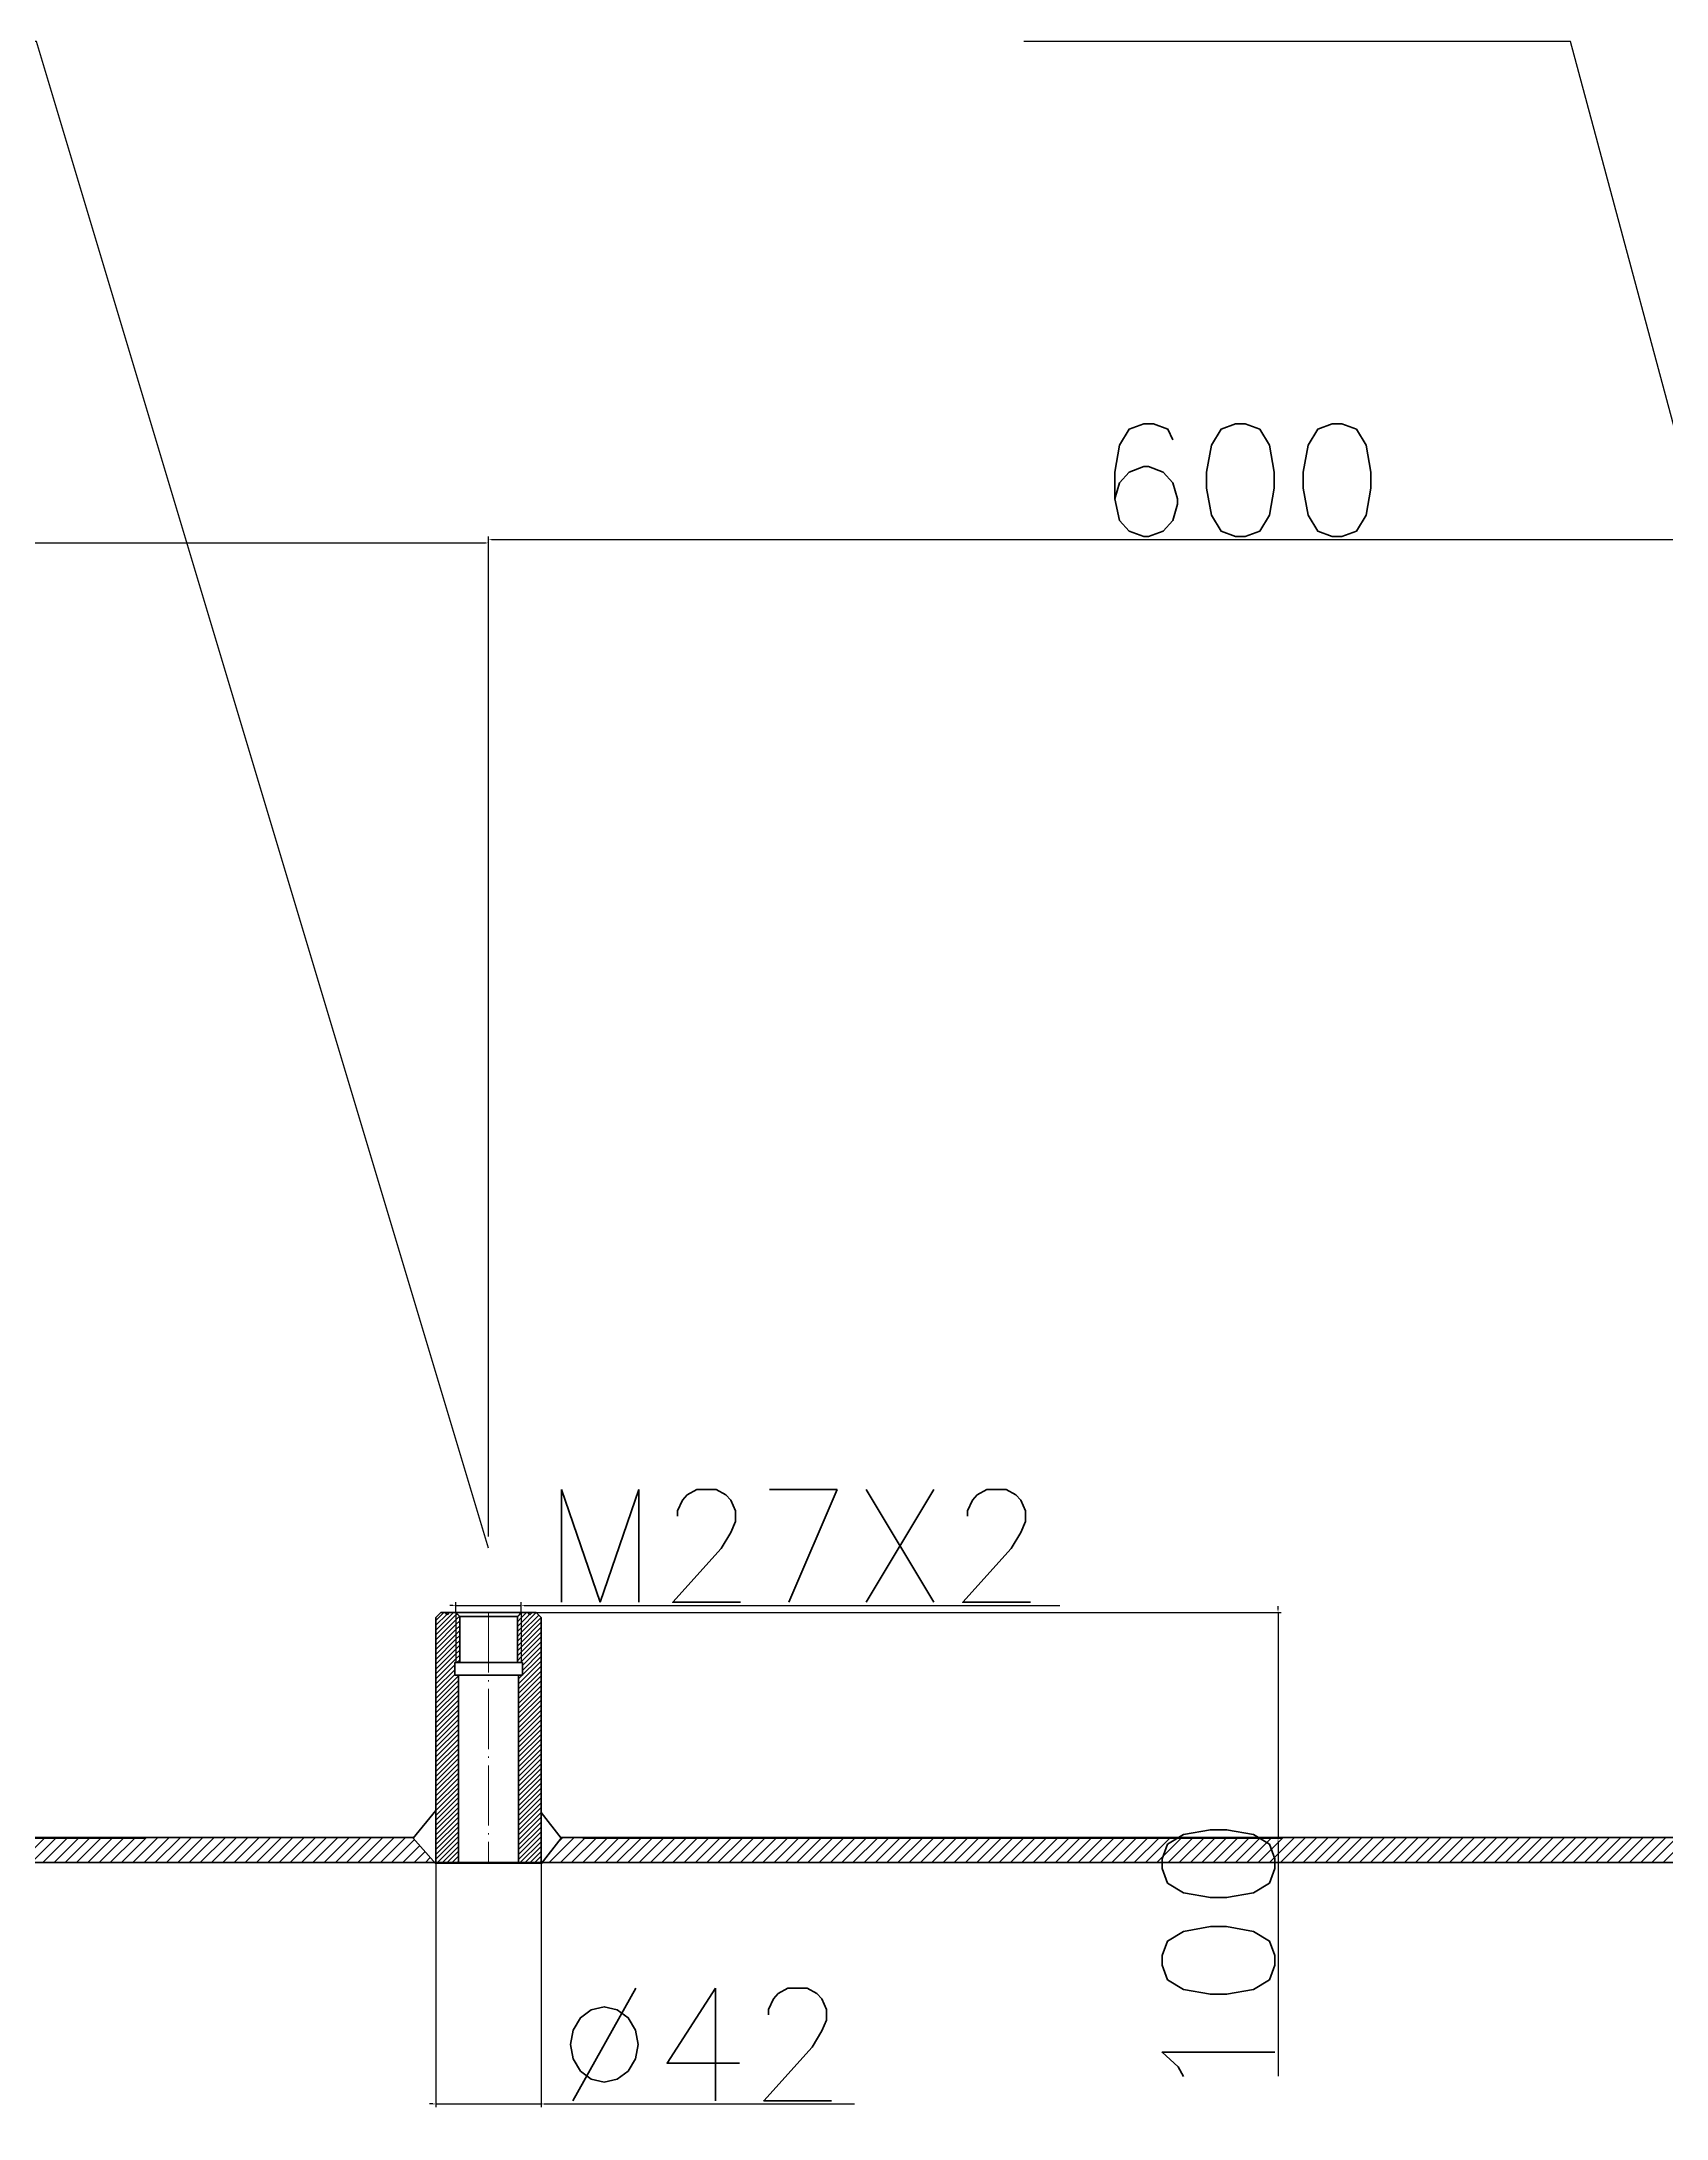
# Model space of a CAD drawing. Extents: x -11028 to 1475, y 2438 to 11279.
# Drawn here: x -8712 to -8064, y 9852 to 10680 of the extents above; entities that cross this region are included whole.
import ezdxf

# ---------------------------------------------------------------- set-up
doc = ezdxf.new("R2010")
doc.units = 0
doc.linetypes.add('ACAD_ISO04W100', pattern=[30.5, 24, -3, 0.5, -3])
doc.layers.get('DEFPOINTS').update_dxf_attribs({"linetype": 'CONTINUOUS', "lineweight": 13})
for name, color, linetype, lineweight in [('1粗实线', 3, 'CONTINUOUS', 40), ('2细实线', 7, 'CONTINUOUS', 25), ('3中心线', 30, 'ACAD_ISO04W100', 20)]:
    doc.layers.add(name, color=color, linetype=linetype, lineweight=lineweight)
doc.styles.add('ST3', font='txt.shx', dxfattribs={"height": 45, "bigfont": 'intecad.shx'})
doc.dimstyles.get("Standard").update_dxf_attribs({"dimtxt": 0.18, "dimasz": 0.18, "dimexe": 0.18, "dimexo": 0.0625, "dimgap": 0.09, "dimtad": 0, "dimtih": 1, "dimtoh": 1, "dimdec": 4, "dimzin": 0, "dimdsep": 46, "dimtxsty": 'Standard', "dimcen": 0.09, "dimadec": 0, "dimazin": 0, "dimtfac": 1, "dimtdec": 4, "dimtofl": 0, "dimtmove": 0, "dimatfit": 3, "dimfxl": 0, "dimtolj": 1, "dimtzin": 0, "dimarcsym": 0})
doc.dimstyles.new('STANDARD$0', dxfattribs={"dimscale": 5, "dimtxt": 2.5, "dimasz": 2.5, "dimexe": 1.25, "dimexo": 0.625, "dimtad": 1, "dimdec": 4, "dimrnd": 1, "dimdsep": 46, "dimlunit": 6, "dimtxsty": 'Standard', "dimcen": -2.5, "dimadec": 0, "dimazin": 0, "dimtfac": 1, "dimtdec": 4, "dimtmove": 0, "dimatfit": 1, "dimfxl": 0, "dimtolj": 1, "dimtzin": 0, "dimarcsym": 0})

# ---------------------------------------------------------------- blocks, each defined once
blk = doc.blocks.new('*D27')
at = {"layer": '2细实线', "color": 7, "lineweight": -2}
for p, q in [((-8518.15, 10053.6), (-8217.42, 10053.6)), ((-8218.67, 10054.85), (-8218.67, 10056.1)), ((-8218.67, 10053.6), (-8218.67, 9963.59)), ((-8496.09, 9963.59), (-8217.42, 9963.59)), ((-8218.67, 9962.34), (-8218.67, 9868.59))]:
    blk.add_line(p, q, dxfattribs=at)
at = {"layer": '2细实线', "color": 7}
for points in [[(-8218.88, 10054.85), (-8218.46, 10054.85), (-8218.67, 10053.6)], [(-8218.88, 9962.34), (-8218.46, 9962.34), (-8218.67, 9963.59)]]:
    blk.add_solid(points, dxfattribs=at)
at = {"layer": 'DEFPOINTS', "color": 0}
for p in [(-8518.15, 10053.6), (-8496.09, 9963.59), (-8218.67, 9963.59)]:
    blk.add_point(p, dxfattribs=at)
at = {"layer": '2细实线', "color": 7, "insert": (-8242.42, 9914.84), "char_height": 45, "attachment_point": 5, "rotation": 90, "style": 'ST3'}
blk.add_mtext('\\A1;100', dxfattribs=at)
blk = doc.blocks.new('*D28')
at = {"layer": '2细实线', "color": 7, "lineweight": -2}
for p, q in [((-8554.69, 9953.6), (-8554.69, 9856.31)), ((-8512.69, 9953.6), (-8512.69, 9856.31)), ((-8555.94, 9857.56), (-8557.19, 9857.56)), ((-8554.69, 9857.56), (-8512.69, 9857.56)), ((-8511.44, 9857.56), (-8387.69, 9857.56))]:
    blk.add_line(p, q, dxfattribs=at)
at = {"layer": '2细实线', "color": 7}
for points in [[(-8555.94, 9857.76), (-8555.94, 9857.35), (-8554.69, 9857.56)], [(-8511.44, 9857.76), (-8511.44, 9857.35), (-8512.69, 9857.56)]]:
    blk.add_solid(points, dxfattribs=at)
at = {"layer": 'DEFPOINTS', "color": 0}
for p in [(-8554.69, 9953.6), (-8512.69, 9953.6), (-8512.69, 9857.56)]:
    blk.add_point(p, dxfattribs=at)
at = {"layer": '2细实线', "color": 7, "insert": (-8448.94, 9881.31), "char_height": 45, "attachment_point": 5, "style": 'ST3'}
blk.add_mtext('\\A1;%%C42', dxfattribs=at)
blk = doc.blocks.new('*D29')
at = {"layer": '2细实线', "color": 7, "lineweight": -2}
for p, q in [((-8546.69, 10053.6), (-8546.69, 10057.7)), ((-8520.69, 10053.6), (-8520.69, 10057.7)), ((-8547.94, 10056.45), (-8549.19, 10056.45)), ((-8546.69, 10056.45), (-8520.69, 10056.45)), ((-8519.44, 10056.45), (-8305.69, 10056.45))]:
    blk.add_line(p, q, dxfattribs=at)
at = {"layer": '2细实线', "color": 7}
for points in [[(-8547.94, 10056.65), (-8547.94, 10056.24), (-8546.69, 10056.45)], [(-8519.44, 10056.65), (-8519.44, 10056.24), (-8520.69, 10056.45)]]:
    blk.add_solid(points, dxfattribs=at)
at = {"layer": 'DEFPOINTS', "color": 0}
for p in [(-8546.69, 10053.6), (-8520.69, 10056.45), (-8520.69, 10053.6)]:
    blk.add_point(p, dxfattribs=at)
at = {"layer": '2细实线', "color": 7, "insert": (-8411.94, 10080.2), "char_height": 45, "attachment_point": 5, "style": 'ST3'}
blk.add_mtext('\\A1;M27X2', dxfattribs=at)
blk = doc.blocks.new('*D66')
at = {"layer": '2细实线', "color": 7, "linetype": 'ByBlock', "lineweight": -2}
for p, q in [((-9169.03, 10480.24), (-9169.03, 10481.49)), ((-9167.78, 10480.24), (-8534.94, 10480.24)), ((-8533.69, 10083.9), (-8533.69, 10481.49))]:
    blk.add_line(p, q, dxfattribs=at)
at = {"layer": '2细实线', "color": 7, "linetype": 'ByBlock'}
for points in [[(-9167.78, 10480.45), (-9167.78, 10480.03), (-9169.03, 10480.24)], [(-8534.94, 10480.45), (-8534.94, 10480.03), (-8533.69, 10480.24)]]:
    blk.add_solid(points, dxfattribs=at)
at = {"layer": 'DEFPOINTS', "color": 0, "linetype": 'ByBlock'}
for p in [(-9169.03, 10480.24), (-8533.69, 10480.24), (-8533.69, 10083.9)]:
    blk.add_point(p, dxfattribs=at)
at = {"layer": '2细实线', "color": 7, "linetype": 'ByBlock', "insert": (-8851.36, 10503.99), "char_height": 45, "attachment_point": 5, "style": 'ST3'}
blk.add_mtext('\\A1;600', dxfattribs=at)
blk = doc.blocks.new('*D67')
at = {"layer": '2细实线', "color": 7, "linetype": 'ByBlock', "lineweight": -2}
for p, q in [((-8533.69, 10446.77), (-8533.69, 10482.8)), ((-8532.44, 10481.55), (-7934.94, 10481.55)), ((-7933.69, 10083.9), (-7933.69, 10482.8))]:
    blk.add_line(p, q, dxfattribs=at)
at = {"layer": '2细实线', "color": 7, "linetype": 'ByBlock'}
for points in [[(-8532.44, 10481.76), (-8532.44, 10481.34), (-8533.69, 10481.55)], [(-7934.94, 10481.76), (-7934.94, 10481.34), (-7933.69, 10481.55)]]:
    blk.add_solid(points, dxfattribs=at)
at = {"layer": 'DEFPOINTS', "color": 0, "linetype": 'ByBlock'}
for p in [(-7933.69, 10481.55), (-8533.69, 10446.77), (-7933.69, 10083.9)]:
    blk.add_point(p, dxfattribs=at)
at = {"layer": '2细实线', "color": 7, "linetype": 'ByBlock', "insert": (-8233.69, 10505.3), "char_height": 45, "attachment_point": 5, "style": 'ST3'}
blk.add_mtext('\\A1;600', dxfattribs=at)

msp = doc.modelspace()

# ---------------------------------------------------------------- hatches: boundary and pattern name
at = {"layer": '2细实线', "linetype": 'ByBlock'}
h = msp.add_hatch(dxfattribs=at)
h.set_pattern_fill('ANSI31', color=256, style=0)
h.paths.add_polyline_path([(-8810.28618, 9963.65422), (-8862.56904, 9963.67084), (-8871.22211, 9953.90449), (-8807.52012, 9953.90449, 0.020464639)])
h.paths.add_polyline_path([(-8564.01803, 9963.90449), (-8746.33485, 9963.90449), (-8745.91585, 9963.63377), (-8810.28618, 9963.65422, -0.020464639), (-8807.52012, 9953.90449), (-8555.17652, 9953.90449)])
h = msp.add_hatch(dxfattribs=at)
h.set_pattern_fill('ANSI31', color=256, style=0)
h.paths.add_polyline_path([(-7970.90328, 9963.90449), (-8504.48825, 9963.90449), (-8512.25594, 9953.90449), (-7962.98064, 9953.90449)])
h.paths.add_polyline_path([(-7386.11111, 9963.41231), (-7385.79842, 9963.90449), (-7896.46967, 9963.90449), (-7904.39231, 9953.90449), (-7378.5784, 9953.90449)])

# ---------------------------------------------------------------- linework, layer by layer
at = {"layer": '1粗实线'}
for p, q in [((-8554.68648, 10051.60023), (-8552.68648, 10053.60023)), ((-8554.68648, 10051.60023), (-8554.68648, 9953.60023)), ((-8552.68648, 10053.60023), (-8514.68648, 10053.60023)), ((-8550.18648, 10052.60023), (-8551.03745, 10053.60023)), ((-8550.18648, 10052.60023), (-8549.33551, 10053.60023)), ((-8545.18648, 10052.04023), (-8546.68648, 10053.60023)), ((-8545.18648, 10052.04023), (-8522.18648, 10052.04023)), ((-8545.18648, 10052.04023), (-8545.18648, 10033.60023)), ((-8525.08939, 10052.04023), (-8534.08939, 10052.04023)), ((-8522.18648, 10052.04023), (-8520.68648, 10053.60023)), ((-8522.18648, 10052.04023), (-8522.18648, 10033.60023)), ((-8517.18648, 10052.60023), (-8518.03745, 10053.60023)), ((-8517.18648, 10052.60023), (-8516.33551, 10053.60023)), ((-8512.68648, 10051.60023), (-8514.68648, 10053.60023)), ((-8512.68648, 10051.60023), (-8512.68648, 9953.60023)), ((-8547.18648, 10033.60023), (-8547.18648, 10028.60023)), ((-8547.18648, 10033.60023), (-8520.18648, 10033.60023)), ((-8520.18648, 10033.60023), (-8520.18648, 10028.60023)), ((-8547.18648, 10028.60023), (-8520.18648, 10028.60023)), ((-8545.68648, 10028.60023), (-8545.68648, 9953.60023)), ((-8521.68648, 10028.60023), (-8521.68648, 9953.60023)), ((-8554.68648, 9953.60023), (-8512.68648, 9953.60023))]:
    msp.add_line(p, q, dxfattribs=at)
at = {"layer": '1粗实线', "linetype": 'ByBlock'}
for p, q in [((-8563.75747, 9963.60979), (-8554.68648, 9974.63156)), ((-8504.73174, 9963.59103), (-8512.68648, 9973.8516)), ((-8872.18687, 9963.90449), (-8563.51493, 9963.90449)), ((-8871.9562, 9963.67382), (-8670.44005, 9963.60979)), ((-8554.68648, 9953.35023), (-8563.75747, 9963.60979)), ((-8512.68648, 9953.35023), (-8504.73174, 9963.59103)), ((-8504.97475, 9963.90449), (-7970.7856, 9963.90449)), ((-8871.22211, 9953.90449), (-7378.5784, 9953.90449))]:
    msp.add_line(p, q, dxfattribs=at)
at = {"layer": '2细实线'}
for p, q in [((-8554.68648, 10050.46876), (-8551.555, 10053.60023)), ((-8554.68648, 10046.57968), (-8547.66592, 10053.60023)), ((-8554.68648, 10048.52422), (-8550.3814, 10052.82929)), ((-8554.68648, 10044.63513), (-8546.68648, 10052.63513)), ((-8554.68648, 10042.69059), (-8546.68648, 10050.69059)), ((-8546.68648, 10053.60023), (-8546.68648, 10033.60023)), ((-8546.68648, 10052.63513), (-8546.21339, 10053.10822)), ((-8546.68648, 10050.69059), (-8545.26018, 10052.11688)), ((-8546.68648, 10048.74604), (-8545.18648, 10050.24604)), ((-8522.18648, 10051.85606), (-8520.68648, 10053.35606)), ((-8522.18648, 10049.91152), (-8520.68648, 10051.41152)), ((-8522.18648, 10047.96698), (-8520.68648, 10049.46698)), ((-8520.68648, 10053.60023), (-8520.68648, 10033.60023)), ((-8520.68648, 10053.35606), (-8520.44231, 10053.60023)), ((-8520.68648, 10051.41152), (-8518.49776, 10053.60023)), ((-8520.68648, 10047.52243), (-8514.64758, 10053.56133)), ((-8520.68648, 10049.46698), (-8517.35508, 10052.79837)), ((-8520.68648, 10045.57789), (-8513.6753, 10052.58906)), ((-8520.68648, 10043.63335), (-8512.70303, 10051.61679)), ((-8520.68648, 10041.6888), (-8512.68648, 10049.6888)), ((-8554.68648, 10040.74604), (-8546.68648, 10048.74604)), ((-8554.68648, 10038.8015), (-8546.68648, 10046.8015)), ((-8554.68648, 10036.85696), (-8546.68648, 10044.85696)), ((-8554.68648, 10034.91241), (-8546.68648, 10042.91241)), ((-8554.68648, 10032.96787), (-8546.68648, 10040.96787)), ((-8546.68648, 10046.8015), (-8545.18648, 10048.3015)), ((-8546.68648, 10044.85696), (-8545.18648, 10046.35696)), ((-8546.68648, 10042.91241), (-8545.18648, 10044.41241)), ((-8546.68648, 10040.96787), (-8545.18648, 10042.46787)), ((-8522.18648, 10046.02243), (-8520.68648, 10047.52243)), ((-8522.18648, 10044.07789), (-8520.68648, 10045.57789)), ((-8522.18648, 10042.13335), (-8520.68648, 10043.63335)), ((-8522.18648, 10040.1888), (-8520.68648, 10041.6888)), ((-8520.68648, 10039.74426), (-8512.68648, 10047.74426)), ((-8520.68648, 10037.79971), (-8512.68648, 10045.79971)), ((-8520.68648, 10035.85517), (-8512.68648, 10043.85517)), ((-8520.68648, 10033.91063), (-8512.68648, 10041.91063)), ((-8554.68648, 10031.02333), (-8546.68648, 10039.02333)), ((-8554.68648, 10029.07878), (-8546.68648, 10037.07878)), ((-8554.68648, 10027.13424), (-8546.68648, 10035.13424)), ((-8554.68648, 10025.1897), (-8547.18648, 10032.6897)), ((-8546.68648, 10039.02333), (-8545.18648, 10040.52333)), ((-8546.68648, 10037.07878), (-8545.18648, 10038.57878)), ((-8546.68648, 10035.13424), (-8545.18648, 10036.63424)), ((-8546.27594, 10033.60023), (-8545.18648, 10034.6897)), ((-8522.18648, 10038.24426), (-8520.68648, 10039.74426)), ((-8522.18648, 10036.29971), (-8520.68648, 10037.79971)), ((-8522.18648, 10034.35517), (-8520.68648, 10035.85517)), ((-8521.68648, 10027.077), (-8512.68648, 10036.077)), ((-8521.68648, 10025.13245), (-8512.68648, 10034.13245)), ((-8520.99687, 10033.60023), (-8520.68648, 10033.91063)), ((-8520.18648, 10032.46608), (-8512.68648, 10039.96608)), ((-8520.18648, 10030.52154), (-8512.68648, 10038.02154)), ((-8554.68648, 10023.24515), (-8547.18648, 10030.74515)), ((-8554.68648, 10021.30061), (-8547.18648, 10028.80061)), ((-8554.68648, 10019.35606), (-8545.68648, 10028.35606)), ((-8554.68648, 10017.41152), (-8545.68648, 10026.41152)), ((-8554.68648, 10015.46698), (-8545.68648, 10024.46698)), ((-8521.68648, 10023.18791), (-8512.68648, 10032.18791)), ((-8521.68648, 10021.24337), (-8512.68648, 10030.24337)), ((-8521.68648, 10019.29882), (-8512.68648, 10028.29882)), ((-8521.68648, 10017.35428), (-8512.68648, 10026.35428)), ((-8521.68648, 10015.40973), (-8512.68648, 10024.40973)), ((-8554.68648, 10013.52243), (-8545.68648, 10022.52243)), ((-8554.68648, 10011.57789), (-8545.68648, 10020.57789)), ((-8554.68648, 10009.63335), (-8545.68648, 10018.63335)), ((-8554.68648, 10007.6888), (-8545.68648, 10016.6888)), ((-8521.68648, 10013.46519), (-8512.68648, 10022.46519)), ((-8521.68648, 10011.52065), (-8512.68648, 10020.52065)), ((-8521.68648, 10009.5761), (-8512.68648, 10018.5761)), ((-8521.68648, 10007.63156), (-8512.68648, 10016.63156)), ((-8554.68648, 10005.74426), (-8545.68648, 10014.74426)), ((-8554.68648, 10003.79971), (-8545.68648, 10012.79971)), ((-8554.68648, 10001.85517), (-8545.68648, 10010.85517)), ((-8554.68648, 9999.91063), (-8545.68648, 10008.91063)), ((-8521.68648, 10005.68702), (-8512.68648, 10014.68702)), ((-8521.68648, 10003.74247), (-8512.68648, 10012.74247)), ((-8521.68648, 10001.79793), (-8512.68648, 10010.79793)), ((-8521.68648, 9999.85339), (-8512.68648, 10008.85339)), ((-8554.68648, 9997.96608), (-8545.68648, 10006.96608)), ((-8554.68648, 9996.02154), (-8545.68648, 10005.02154)), ((-8554.68648, 9994.077), (-8545.68648, 10003.077)), ((-8554.68648, 9992.13245), (-8545.68648, 10001.13245)), ((-8521.68648, 9997.90884), (-8512.68648, 10006.90884)), ((-8521.68648, 9995.9643), (-8512.68648, 10004.9643)), ((-8521.68648, 9994.01975), (-8512.68648, 10003.01975)), ((-8521.68648, 9992.07521), (-8512.68648, 10001.07521)), ((-8554.68648, 9990.18791), (-8545.68648, 9999.18791)), ((-8554.68648, 9988.24337), (-8545.68648, 9997.24337)), ((-8554.68648, 9986.29882), (-8545.68648, 9995.29882)), ((-8554.68648, 9984.35428), (-8545.68648, 9993.35428)), ((-8554.68648, 9982.40973), (-8545.68648, 9991.40973)), ((-8521.68648, 9990.13067), (-8512.68648, 9999.13067)), ((-8521.68648, 9988.18612), (-8512.68648, 9997.18612)), ((-8521.68648, 9986.24158), (-8512.68648, 9995.24158)), ((-8521.68648, 9984.29704), (-8512.68648, 9993.29704)), ((-8521.68648, 9982.35249), (-8512.68648, 9991.35249)), ((-8554.68648, 9980.46519), (-8545.68648, 9989.46519)), ((-8554.68648, 9978.52065), (-8545.68648, 9987.52065)), ((-8554.68648, 9976.5761), (-8545.68648, 9985.5761)), ((-8554.68648, 9974.63156), (-8545.68648, 9983.63156)), ((-8521.68648, 9980.40795), (-8512.68648, 9989.40795)), ((-8521.68648, 9978.46341), (-8512.68648, 9987.46341)), ((-8521.68648, 9976.51886), (-8512.68648, 9985.51886)), ((-8521.68648, 9974.57432), (-8512.68648, 9983.57432)), ((-8554.68648, 9972.68702), (-8545.68648, 9981.68702)), ((-8554.68648, 9970.74247), (-8545.68648, 9979.74247)), ((-8554.68648, 9968.79793), (-8545.68648, 9977.79793)), ((-8554.68648, 9966.85339), (-8545.68648, 9975.85339)), ((-8521.68648, 9972.62977), (-8512.68648, 9981.62977)), ((-8521.68648, 9970.68523), (-8512.68648, 9979.68523)), ((-8521.68648, 9968.74069), (-8512.68648, 9977.74069)), ((-8521.68648, 9966.79614), (-8512.68648, 9975.79614)), ((-8554.68648, 9964.90884), (-8545.68648, 9973.90884)), ((-8554.68648, 9962.9643), (-8545.68648, 9971.9643)), ((-8554.68648, 9961.01975), (-8545.68648, 9970.01975)), ((-8554.68648, 9959.07521), (-8545.68648, 9968.07521)), ((-8521.68648, 9964.8516), (-8512.68648, 9973.8516)), ((-8521.68648, 9962.90706), (-8512.68648, 9971.90706)), ((-8521.68648, 9960.96251), (-8512.68648, 9969.96251)), ((-8521.68648, 9959.01797), (-8512.68648, 9968.01797)), ((-8554.68648, 9957.13067), (-8545.68648, 9966.13067)), ((-8554.68648, 9955.18612), (-8545.68648, 9964.18612)), ((-8554.32782, 9953.60023), (-8545.68648, 9962.24158)), ((-8552.38328, 9953.60023), (-8545.68648, 9960.29704)), ((-8550.43873, 9953.60023), (-8545.68648, 9958.35249)), ((-8521.68648, 9957.07343), (-8512.68648, 9966.07343)), ((-8521.68648, 9955.12888), (-8512.68648, 9964.12888)), ((-8521.27058, 9953.60023), (-8512.68648, 9962.18434)), ((-8519.32604, 9953.60023), (-8512.68648, 9960.23979)), ((-8517.38149, 9953.60023), (-8512.68648, 9958.29525)), ((-8548.49419, 9953.60023), (-8545.68648, 9956.40795)), ((-8546.54965, 9953.60023), (-8545.68648, 9954.46341)), ((-8515.43695, 9953.60023), (-8512.68648, 9956.35071)), ((-8513.49241, 9953.60023), (-8512.68648, 9954.40616))]:
    msp.add_line(p, q, dxfattribs=at)
at = {"layer": '3中心线'}
msp.add_line((-8533.68648, 10053.60023), (-8533.68648, 9953.60023), dxfattribs=at)

# ---------------------------------------------------------------- dimensions: what is measured, and where the dimension line sits
at = {"layer": '2细实线', "linetype": 'ByBlock'}
for base, p1, p2, picture, middle in [((-8533.68648, 10480.23669), (-9169.03189, 10480.23669), (-8533.68648, 10083.90449), '*D66', (-8851.35918, 10503.98669)), ((-7933.68648, 10481.55026), (-8533.68648, 10446.77133), (-7933.68648, 10083.90449), '*D67', (-8233.68648, 10505.30026))]:
    dim = msp.add_linear_dim(base=base, p1=p1, p2=p2, text='600', dimstyle='STANDARD$0', override={"dimtxt": 0.5, "dimasz": 0.25, "dimexe": 0.25, "dimexo": 0, "dimgap": 0.25, "dimrnd": 0.0005, "dimtxsty": 'ST3', "dimcen": 2.5, "dimclrd": 7, "dimclre": 7, "dimclrt": 7}, dxfattribs=at)
    dim.commit()
    dim.dimension.update_dxf_attribs({"geometry": picture, "text_midpoint": middle})
at = {"layer": '2细实线'}
dim = msp.add_linear_dim(base=(-8520.68648, 10056.4464), p1=(-8546.68648, 10053.60023), p2=(-8520.68648, 10053.60023), text='M27X2', dimstyle='STANDARD$0', override={"dimtxt": 0.5, "dimasz": 0.25, "dimexe": 0.25, "dimexo": 0, "dimgap": 0.25, "dimrnd": 0.0005, "dimtxsty": 'ST3', "dimcen": 2.5, "dimclrd": 7, "dimclre": 7, "dimclrt": 7}, dxfattribs=at)
dim.commit()
dim.dimension.update_dxf_attribs({"geometry": '*D29', "text_midpoint": (-8411.93648, 10080.1964)})
dim = msp.add_linear_dim(base=(-8218.66753, 9963.58829), p1=(-8518.14939, 10053.60023), p2=(-8496.09406, 9963.58829), angle=90, text='100', dimstyle='STANDARD$0', override={"dimtxt": 0.5, "dimasz": 0.25, "dimexe": 0.25, "dimexo": 0, "dimgap": 0.25, "dimrnd": 0.0005, "dimtxsty": 'ST3', "dimcen": 2.5, "dimclrd": 7, "dimclre": 7, "dimclrt": 7}, dxfattribs=at)
dim.commit()
dim.dimension.update_dxf_attribs({"geometry": '*D27', "text_midpoint": (-8218.66753, 9914.83829), "dimtype": 160})
dim = msp.add_linear_dim(base=(-8512.68648, 9857.55567), p1=(-8554.68648, 9953.60023), p2=(-8512.68648, 9953.60023), text='%%C42', dimstyle='STANDARD$0', override={"dimtxt": 0.5, "dimasz": 0.25, "dimexe": 0.25, "dimexo": 0, "dimgap": 0.25, "dimrnd": 0.0005, "dimtxsty": 'ST3', "dimcen": 2.5, "dimclrd": 7, "dimclre": 7, "dimclrt": 7}, dxfattribs=at)
dim.commit()
dim.dimension.update_dxf_attribs({"geometry": '*D28', "text_midpoint": (-8448.93648, 9857.55567), "dimtype": 160})

# ---------------------------------------------------------------- leaders
at = {"layer": '2细实线', "linetype": 'ByBlock', "annotation_type": 0, "has_hookline": 1, "hookline_direction": 1}
for points, text_width in [([(-8533.68648, 10079.23756), (-8714.03027, 10680.22787), (-8714.28027, 10680.22787)], 30), ([(-7933.68648, 10053.60023), (-8101.92585, 10680.22787), (-8102.17585, 10680.22787)], 217.69231)]:
    msp.add_leader(points, dimstyle='Standard', override={"dimtxt": 0.5, "dimasz": 0.25, "dimexe": 0.25, "dimexo": 0, "dimgap": 0.25, "dimtad": 1, "dimrnd": 0.0005, "dimzin": 8, "dimlunit": 6, "dimtxsty": 'ST3', "dimcen": 2.5, "dimclrd": 7, "dimclre": 7, "dimclrt": 7, "dimtofl": 1}, dxfattribs=dict(at, text_width=text_width))

doc.saveas('drawing.dxf')
